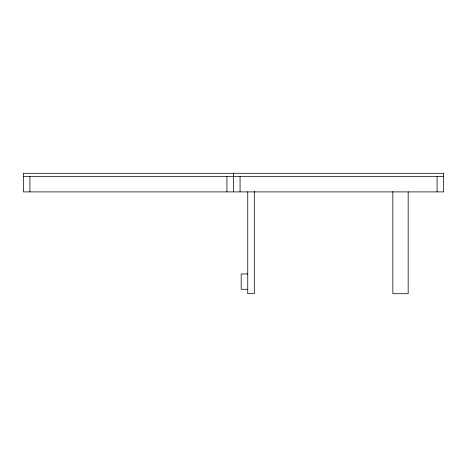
<?xml version="1.0" encoding="UTF-8"?>
<svg xmlns="http://www.w3.org/2000/svg" width="467" height="467" viewBox="0 0 467 467"><rect width="100%" height="100%" fill="white"/><g stroke="black" fill="none" stroke-linecap="round" stroke-linejoin="round"><path stroke-width="0.7" d="M23.35 176.573L443.65 176.573M247.743 273.966L241.176 273.966L241.176 289.289L247.743 289.289M437.083 176.573L437.083 191.896M408.17 191.873L408.17 293.714L392.846 293.714L392.846 191.558M254.311 191.435L254.311 293.667L247.743 293.667L247.743 191.826M240.067 176.573L240.067 191.896M233.5 173.286L233.5 191.896M226.933 176.573L226.933 191.896M29.917 176.573L29.917 191.896M443.65 173.286L23.35 173.286L23.35 191.896L443.65 191.896L443.65 173.286"/></g></svg>
